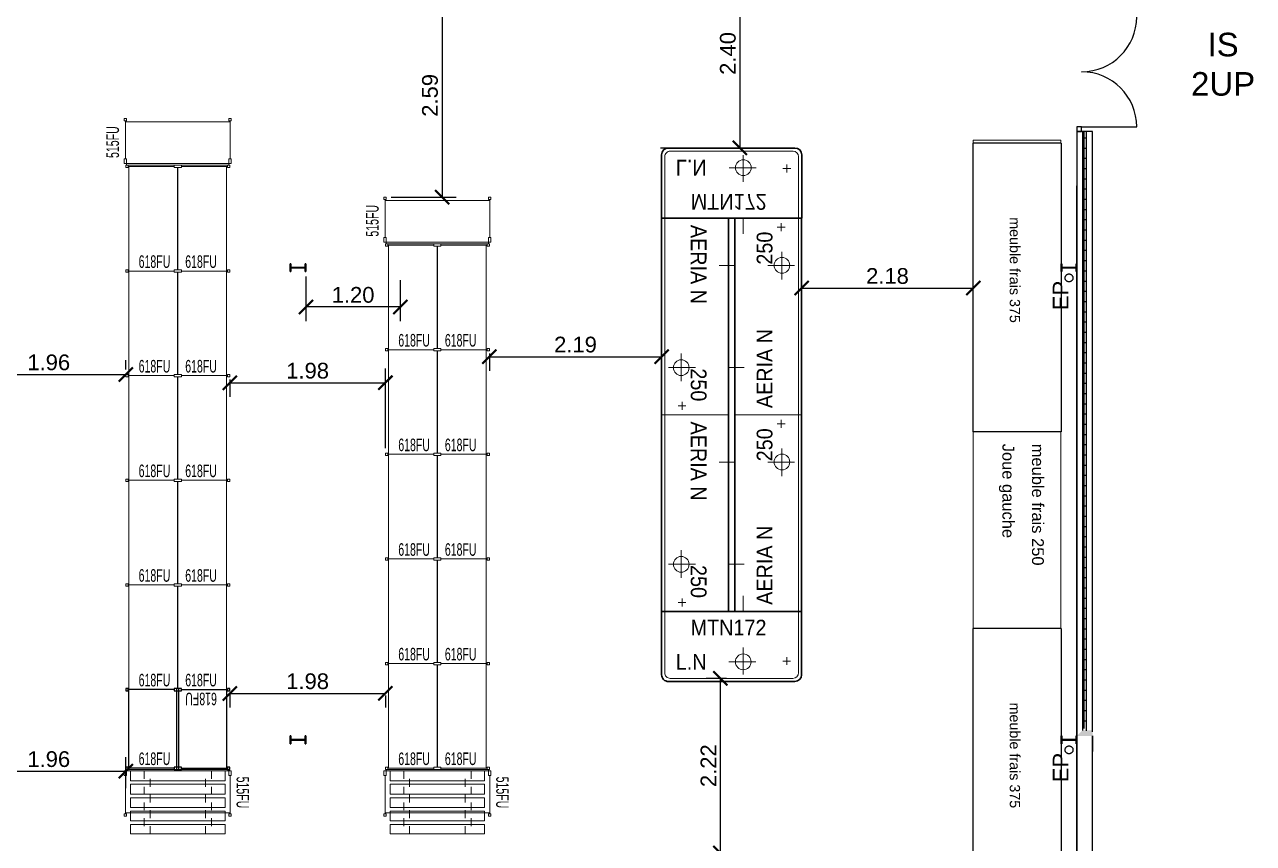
# Model space of a CAD drawing. Header units: millimetres. Extents: x 15590 to 15992, y 1055 to 1132.
# Drawn here: x 15808.72 to 15824.34, y 1095.13 to 1105.54 of the extents above; entities that cross this region are included whole.
import ezdxf
from ezdxf.enums import TextEntityAlignment as Align

# ---------------------------------------------------------------- set-up
doc = ezdxf.new("R2010")
doc.units = ezdxf.units.MM
doc.header["$MEASUREMENT"] = 0
doc.linetypes.add('CACHE2', pattern=[0.1875, 0.125, -0.0625])
doc.linetypes.add('Tirets', pattern=[0.004586, 0.002822, -0.001764])
doc.layers.get('0').update_dxf_attribs({"lineweight": 9})
for name, color, linetype in [('007-GONDOLES', 5, 'Continuous'), ('EP', 7, 'Continuous'), ('FAMILLES', 8, 'Continuous'), ('frais', 5, 'Continuous'), ('GOND', 6, 'Continuous'), ('Gondoles.VETTI', 7, 'Continuous'), ('Mobilier', 252, 'Continuous'), ('murs exterieurs.P', 7, 'Continuous'), ('murs interieurs.P', 7, 'Continuous'), ('structure', 7, 'Continuous')]:
    doc.layers.add(name, color=color, linetype=linetype)
doc.layers.add('DM cloison', color=7, linetype='Continuous', lineweight=9)
doc.layers.add('DM Divers', color=7, linetype='Continuous', lineweight=9)
doc.styles.add('GENERATED_STYLE_2', font='')
doc.styles.get("Standard").update_dxf_attribs({"font": 'swiss.ttf', "height": 0.2})
doc.styles.get('GENERATED_STYLE_2').set_extended_font_data('Arial Occidental')
doc.dimstyles.get("Standard").update_dxf_attribs({"dimtxt": 0.2, "dimasz": 0.18, "dimexe": 0.18, "dimexo": 0.0625, "dimgap": 0.05, "dimtad": 1, "dimzin": 4, "dimdsep": 46, "dimtxsty": 'Standard', "dimblk": 'ARCHTICK', "dimcen": 0.09, "dimadec": 0, "dimazin": 0, "dimtfac": 1, "dimtofl": 0, "dimtmove": 0, "dimatfit": 3, "dimfxl": 1, "dimtolj": 1, "dimtzin": 0, "dimarcsym": 0})

# ---------------------------------------------------------------- blocks, each defined once
blk = doc.blocks.new('2 UP')
at = {"layer": 'DM Divers', "insert": (66, -204), "char_height": 300, "width": 1121.01, "attachment_point": 2}
blk.add_mtext('{\\fArial|b0|i0|c0|p34;\\C1;IS \\P2UP}', dxfattribs=at)
blk = doc.blocks.new('_ArchTick')
at = {"color": 0, "linetype": 'ByBlock', "const_width": 0.15}
blk.add_lwpolyline([(-0.5, -0.5), (0.5, 0.5)], dxfattribs=at)
blk = doc.blocks.new('*D294')
at = {"color": 0, "lineweight": -2, "transparency": 16777216}
for p, q in [((15812.293, 1102.34), (15812.293, 1101.774)), ((15813.493, 1102.294), (15813.493, 1101.774)), ((15813.493, 1101.954), (15812.293, 1101.954))]:
    blk.add_line(p, q, dxfattribs=at)
at = {"layer": 'DEFPOINTS', "color": 0, "transparency": 16777216}
for p in [(15812.293, 1102.403), (15813.493, 1102.356), (15812.293, 1101.954)]:
    blk.add_point(p, dxfattribs=at)
at = {"color": 0, "lineweight": -2, "transparency": 16777216, "xscale": 0.18, "yscale": 0.18, "zscale": 0.18, "rotation": 180}
blk.add_blockref('_ArchTick', (15812.293, 1101.954), dxfattribs=at)
at = {"color": 0, "lineweight": -2, "transparency": 16777216, "xscale": 0.18, "yscale": 0.18, "zscale": 0.18}
blk.add_blockref('_ArchTick', (15813.493, 1101.954), dxfattribs=at)
at = {"color": 0, "transparency": 16777216, "insert": (15812.893, 1102.107), "char_height": 0.2, "attachment_point": 5}
blk.add_mtext('\\A1;1.20', dxfattribs=at)
blk = doc.blocks.new('*D295')
at = {"color": 0, "lineweight": -2, "transparency": 16777216}
for p, q in [((15814.346, 1105.939), (15813.844, 1105.939)), ((15814.024, 1105.939), (15814.024, 1103.35)), ((15813.377, 1103.35), (15814.204, 1103.35))]:
    blk.add_line(p, q, dxfattribs=at)
at = {"layer": 'DEFPOINTS', "color": 0, "transparency": 16777216}
for p in [(15814.409, 1105.939), (15813.315, 1103.35), (15814.024, 1103.35)]:
    blk.add_point(p, dxfattribs=at)
at = {"color": 0, "lineweight": -2, "transparency": 16777216, "xscale": 0.18, "yscale": 0.18, "zscale": 0.18}
for p, rotation in [((15814.024, 1105.939), 90), ((15814.024, 1103.35), 270)]:
    blk.add_blockref('_ArchTick', p, dxfattribs=dict(at, rotation=rotation))
at = {"color": 0, "transparency": 16777216, "insert": (15813.871, 1104.644), "char_height": 0.2, "attachment_point": 5, "rotation": 90}
blk.add_mtext('\\A1;2.59', dxfattribs=at)
blk = doc.blocks.new('*U65')
at = {"color": 5, "linetype": 'ByBlock', "lineweight": -2}
for p, q in [((0.04, 1.115), (3.71, 1.115)), ((0.04, 1.115), (0.04, 0)), ((3.71, 1.115), (3.71, 0)), ((3.71, 0), (0.04, 0))]:
    blk.add_line(p, q, dxfattribs=at)
blk.add_text('meuble frais 375', height=0.13, dxfattribs=at).set_placement((0.98, 0.464))
blk = doc.blocks.new('FRAIS250')
at = {"layer": 'frais', "linetype": 'ByBlock', "lineweight": -2}
for p, q in [((-0.558, 2.5), (-0.558, 0)), ((0.557, 2.5), (-0.558, 2.5)), ((0.557, 0), (0.557, 2.5)), ((-0.558, 0), (0.557, 0)), ((-0.558, 0), (0.557, 0))]:
    blk.add_line(p, q, dxfattribs=at)
at = {"layer": 'frais', "linetype": 'ByBlock', "lineweight": -2, "oblique": -180, "text_generation_flag": 6}
for s, p in [('Joue gauche', (-0.187, 2.351)), ('meuble frais 250', (0.189, 2.351))]:
    blk.add_text(s, height=0.15, rotation=90, dxfattribs=at).set_placement(p)
blk = doc.blocks.new('aeria-MTN172')
at = {"layer": '007-GONDOLES', "lineweight": 30}
for p, q in [((80.4, 178), (0, 178)), ((0, 178), (0, 0)), ((89, 8.6), (89, 169.4)), ((0, 0), (80.4, 0))]:
    blk.add_line(p, q, dxfattribs=at)
at = {"layer": '007-GONDOLES', "lineweight": 5}
for p, q in [((78, 174), (0, 174)), ((58, 159), (68, 159)), ((63, 164), (63, 154)), ((85, 11), (85, 167)), ((64, 85.6), (64, 120)), ((-20, 103.8), (0, 103.8)), ((45.9, 103.8), (80.1, 103.8)), ((78, 4), (0, 4))]:
    blk.add_line(p, q, dxfattribs=at)
blk.add_circle((64, 103.8), 10, dxfattribs=at)
for centre, start, end in [((78, 167), 0, 90), ((78, 11), 270, 0)]:
    blk.add_arc(centre, 7, start, end, dxfattribs=at)
at = {"layer": '007-GONDOLES', "lineweight": 30}
for centre, start, end in [((80.4, 169.4), 0, 90), ((80.4, 8.6), 270, 0)]:
    blk.add_arc(centre, 8.6, start, end, dxfattribs=at)
at = {"layer": '007-GONDOLES', "lineweight": 5, "width": 0.9}
blk.add_text('MTN172', height=20, rotation=90, dxfattribs=at).set_placement((20.5, 85.1), align=Align.MIDDLE_CENTER)
blk.add_text('L.N', height=20, rotation=90, dxfattribs=at).set_placement((64, 18), align=Align.MIDDLE_LEFT)
blk = doc.blocks.new('aeria-N250')
at = {"layer": '007-GONDOLES', "lineweight": 5}
for p, q in [((190, 105), (190, 85)), ((0, 85), (0, 0)), ((0, 85), (0, 0)), ((250, 0), (250, 85)), ((250, 0), (250, 85)), ((190, 43.1), (190, 8.9)), ((171.9, 25), (207.3, 25)), ((233.5, 26), (243.5, 26)), ((238.5, 31), (238.5, 21)), ((0, 4), (250, 4))]:
    blk.add_line(p, q, dxfattribs=at)
at = {"layer": '007-GONDOLES', "lineweight": 30}
for p, q in [((250, 85), (0, 85)), ((0, 0), (250, 0))]:
    blk.add_line(p, q, dxfattribs=at)
at = {"layer": '007-GONDOLES', "lineweight": 5}
blk.add_circle((190, 25), 10, dxfattribs=at)
at = {"layer": '007-GONDOLES', "lineweight": 5, "width": 0.9}
blk.add_text('AERIA N', height=20, dxfattribs=at).set_placement((8.5, 47.1), align=Align.MIDDLE_LEFT)
blk.add_text('250', height=20, dxfattribs=at).set_placement((211.9, 47.1), align=Align.MIDDLE_CENTER)
blk = doc.blocks.new('*D299')
at = {"color": 0, "lineweight": -2, "transparency": 16777216}
for p, q in [((15808.048, 1095.839), (15808.048, 1096.233)), ((15810.003, 1095.839), (15810.003, 1096.233)), ((15808.048, 1096.053), (15810.003, 1096.053))]:
    blk.add_line(p, q, dxfattribs=at)
at = {"layer": 'DEFPOINTS', "color": 0, "transparency": 16777216}
for p in [(15810.003, 1096.053), (15808.048, 1095.776), (15810.003, 1095.776)]:
    blk.add_point(p, dxfattribs=at)
at = {"color": 0, "lineweight": -2, "transparency": 16777216, "xscale": 0.18, "yscale": 0.18, "zscale": 0.18, "rotation": 180}
blk.add_blockref('_ArchTick', (15808.048, 1096.053), dxfattribs=at)
at = {"color": 0, "lineweight": -2, "transparency": 16777216, "xscale": 0.18, "yscale": 0.18, "zscale": 0.18}
blk.add_blockref('_ArchTick', (15810.003, 1096.053), dxfattribs=at)
at = {"color": 0, "transparency": 16777216, "insert": (15809.025, 1096.205), "char_height": 0.2, "attachment_point": 5}
blk.add_mtext('\\A1;1.96', dxfattribs=at)
blk = doc.blocks.new('*D300')
at = {"color": 0, "lineweight": -2, "transparency": 16777216}
for p, q in [((15811.326, 1097.044), (15811.326, 1096.862)), ((15811.326, 1097.042), (15813.303, 1097.042)), ((15813.303, 1097.014), (15813.303, 1096.862))]:
    blk.add_line(p, q, dxfattribs=at)
at = {"layer": 'DEFPOINTS', "color": 0, "transparency": 16777216}
for p in [(15811.326, 1097.106), (15813.303, 1097.076), (15813.303, 1097.042)]:
    blk.add_point(p, dxfattribs=at)
at = {"color": 0, "lineweight": -2, "transparency": 16777216, "xscale": 0.18, "yscale": 0.18, "zscale": 0.18, "rotation": 180}
blk.add_blockref('_ArchTick', (15811.326, 1097.042), dxfattribs=at)
at = {"color": 0, "lineweight": -2, "transparency": 16777216, "xscale": 0.18, "yscale": 0.18, "zscale": 0.18}
blk.add_blockref('_ArchTick', (15813.303, 1097.042), dxfattribs=at)
at = {"color": 0, "transparency": 16777216, "insert": (15812.315, 1097.195), "char_height": 0.2, "attachment_point": 5}
blk.add_mtext('\\A1;1.98', dxfattribs=at)
blk = doc.blocks.new('TG 515X133')
at = {"color": 6}
for p, q in [((-0.68, 0.02), (-0.68, 0.08)), ((-0.68, 0.08), (-0.65, 0.08)), ((-0.65, 0.02), (-0.68, 0.02)), ((-0.65, 0.08), (-0.65, 0.02)), ((-0.65, 0), (-0.65, 0.02)), ((-0.65, 0.02), (0.65, 0.02)), ((-0.65, 0), (0.65, 0)), ((0.68, 0.08), (0.65, 0.08)), ((0.65, 0.08), (0.65, 0.02)), ((0.65, 0.02), (0.68, 0.02)), ((0.65, 0.02), (0.65, 0)), ((0.68, 0.02), (0.68, 0.08))]:
    blk.add_line(p, q, dxfattribs=at)
for points in [[(-0.665, 0.5535), (-0.665, 0.5635), (-0.65, 0.5635), (-0.65, 0.5935), (-0.68, 0.5935), (-0.68, 0.5635), (-0.665, 0.5635), (-0.665, 0.5535)], [(-0.665, 0.08), (-0.665, 0.5535)], [(-0.665, 0.553), (0.665, 0.553)], [(0.665, 0.5535), (0.665, 0.5635), (0.68, 0.5635), (0.68, 0.5935), (0.65, 0.5935), (0.65, 0.5635), (0.665, 0.5635), (0.665, 0.5535)], [(0.665, 0.08), (0.665, 0.5535)]]:
    blk.add_lwpolyline(points, dxfattribs=at)
blk = doc.blocks.new('TG 515X133 1')
blk.add_blockref('TG 515X133', (0, 0))
at = {"color": 151, "lineweight": 15, "width": 0.6}
blk.add_text('515FU', height=0.16, rotation=90, dxfattribs=at).set_placement((-0.827, 0.495), align=Align.MIDDLE_RIGHT)
blk = doc.blocks.new('2P618X133')
at = {"color": 6}
for points in [[(-0.621, 1.345), (-0.631, 1.345), (-0.631, 1.36), (-0.662, 1.36), (-0.662, 1.33), (-0.631, 1.33), (-0.631, 1.345), (-0.621, 1.345)], [(-0.045, 1.345), (-0.621, 1.345)], [(-0.621, 0.015), (-0.621, 1.345)], [(0.045, 1.345), (0.621, 1.345)], [(0.621, 1.345), (0.631, 1.345), (0.631, 1.36), (0.662, 1.36), (0.662, 1.33), (0.631, 1.33), (0.631, 1.345), (0.621, 1.345)], [(0.621, 0.015), (0.621, 1.345)], [(-0.621, 0.015), (-0.631, 0.015), (-0.631, 0.03), (-0.662, 0.03), (-0.662, 0), (-0.631, 0), (-0.631, 0.015), (-0.621, 0.015)], [(-0.045, 0.015), (-0.621, 0.015)], [(0.045, 0.015), (0.621, 0.015)], [(0.621, 0.015), (0.631, 0.015), (0.631, 0.03), (0.662, 0.03), (0.662, 0), (0.631, 0), (0.631, 0.015), (0.621, 0.015)]]:
    blk.add_lwpolyline(points, dxfattribs=at)
for points in [[(-0.045, 1.33), (0.045, 1.33), (0.045, 1.36), (-0.045, 1.36)], [(-0.045, 0), (0.045, 0), (0.045, 0.03), (-0.045, 0.03)]]:
    blk.add_lwpolyline(points, close=True, dxfattribs=at)
at = {"color": 7, "lineweight": 25}
blk.add_lwpolyline([(0, 0.03), (0, 1.33)], dxfattribs=at)
blk.add_lwpolyline([(0, 0.03), (0, 1.33)], dxfattribs=at)
at = {"color": 151, "lineweight": 15, "width": 0.6}
for p in [(-0.095, 0.135), (0.497, 0.135)]:
    blk.add_text('618FU', height=0.16, dxfattribs=at).set_placement(p, align=Align.MIDDLE_RIGHT)
blk = doc.blocks.new('JOUE FRAIS')
at = {"layer": 'frais', "linetype": 'ByBlock', "lineweight": -2}
for p, q in [((-0.558, 0.04), (0.557, 0.04)), ((-0.558, 0), (-0.558, 0.04)), ((0.557, 0), (-0.558, 0)), ((0.557, 0.04), (0.557, 0))]:
    blk.add_line(p, q, dxfattribs=at)
blk = doc.blocks.new('A$C29413FD8')
at = {"layer": 'Mobilier', "color": 34, "linetype": 'Continuous', "lineweight": 9}
for p, q in [((0.125, 1.2), (0, 1.2)), ((0, 1.2), (0, 0)), ((0.125, 1.2), (0.125, 0)), ((0.295, 1.2), (0.17, 1.2)), ((0.17, 1.2), (0.17, 0)), ((0.295, 1.2), (0.295, 0)), ((0.465, 1.2), (0.34, 1.2)), ((0.34, 1.2), (0.34, 0)), ((0.465, 1.2), (0.465, 0)), ((0.635, 1.2), (0.51, 1.2)), ((0.51, 1.2), (0.51, 0)), ((0.635, 1.2), (0.635, 0)), ((0.8, 1.2), (0.68, 1.2)), ((0.68, 1.2), (0.68, 0)), ((0.8, 0), (0.8, 1.2)), ((0, 0), (0.125, 0)), ((0.17, 0), (0.295, 0)), ((0.34, 0), (0.465, 0)), ((0.51, 0), (0.635, 0)), ((0.68, 0), (0.8, 0))]:
    blk.add_line(p, q, dxfattribs=at)
at = {"layer": 'Mobilier', "color": 34, "linetype": 'CACHE2', "lineweight": 9, "ltscale": 0.8}
for points in [[(0, 1.027), (0.8, 1.027), (0.8, 0.953), (0, 0.953)], [(0, 0.173), (0.8, 0.173), (0.8, 0.247), (0, 0.247)]]:
    blk.add_lwpolyline(points, close=True, dxfattribs=at)
blk = doc.blocks.new('*D306')
at = {"color": 0, "lineweight": -2, "transparency": 16777216}
for p, q in [((15818.594, 1102.233), (15818.594, 1102.375)), ((15820.776, 1102.233), (15820.776, 1102.375)), ((15818.594, 1102.195), (15820.776, 1102.195))]:
    blk.add_line(p, q, dxfattribs=at)
at = {"layer": 'DEFPOINTS', "color": 0, "transparency": 16777216}
for p in [(15818.594, 1102.171), (15820.776, 1102.195), (15820.776, 1102.171)]:
    blk.add_point(p, dxfattribs=at)
at = {"color": 0, "lineweight": -2, "transparency": 16777216, "xscale": 0.18, "yscale": 0.18, "zscale": 0.18, "rotation": 180}
blk.add_blockref('_ArchTick', (15818.594, 1102.195), dxfattribs=at)
at = {"color": 0, "lineweight": -2, "transparency": 16777216, "xscale": 0.18, "yscale": 0.18, "zscale": 0.18}
blk.add_blockref('_ArchTick', (15820.776, 1102.195), dxfattribs=at)
at = {"color": 0, "transparency": 16777216, "insert": (15819.685, 1102.347), "char_height": 0.2, "attachment_point": 5}
blk.add_mtext('\\A1;2.18', dxfattribs=at)
blk = doc.blocks.new('*D313')
at = {"color": 0, "lineweight": -2, "transparency": 16777216}
for p, q in [((15816.814, 1102.364), (15816.814, 1101.142)), ((15814.626, 1101.364), (15814.626, 1101.142)), ((15814.626, 1101.322), (15816.814, 1101.322))]:
    blk.add_line(p, q, dxfattribs=at)
at = {"layer": 'DEFPOINTS', "color": 0, "transparency": 16777216}
for p in [(15816.814, 1102.426), (15814.626, 1101.426), (15816.814, 1101.322)]:
    blk.add_point(p, dxfattribs=at)
at = {"color": 0, "lineweight": -2, "transparency": 16777216, "xscale": 0.18, "yscale": 0.18, "zscale": 0.18, "rotation": 180}
blk.add_blockref('_ArchTick', (15814.626, 1101.322), dxfattribs=at)
at = {"color": 0, "lineweight": -2, "transparency": 16777216, "xscale": 0.18, "yscale": 0.18, "zscale": 0.18}
blk.add_blockref('_ArchTick', (15816.814, 1101.322), dxfattribs=at)
at = {"color": 0, "transparency": 16777216, "insert": (15815.72, 1101.475), "char_height": 0.2, "attachment_point": 5}
blk.add_mtext('\\A1;2.19', dxfattribs=at)
blk = doc.blocks.new('*D301')
at = {"color": 0, "lineweight": -2, "transparency": 16777216}
for p, q in [((15816.801, 1106.377), (15817.989, 1106.377)), ((15817.809, 1106.377), (15817.809, 1103.977)), ((15816.801, 1103.977), (15817.989, 1103.977))]:
    blk.add_line(p, q, dxfattribs=at)
at = {"layer": 'DEFPOINTS', "color": 0, "transparency": 16777216}
for p in [(15816.739, 1106.377), (15816.739, 1103.977), (15817.809, 1103.977)]:
    blk.add_point(p, dxfattribs=at)
at = {"color": 0, "lineweight": -2, "transparency": 16777216, "xscale": 0.18, "yscale": 0.18, "zscale": 0.18}
for p, rotation in [((15817.809, 1106.377), 90), ((15817.809, 1103.977), 270)]:
    blk.add_blockref('_ArchTick', p, dxfattribs=dict(at, rotation=rotation))
at = {"color": 0, "transparency": 16777216, "insert": (15817.657, 1105.177), "char_height": 0.2, "attachment_point": 5, "rotation": 90}
blk.add_mtext('\\A1;2.40', dxfattribs=at)
blk = doc.blocks.new('*D315')
at = {"color": 0, "lineweight": -2, "transparency": 16777216}
for p, q in [((15817.641, 1097.233), (15817.38, 1097.233)), ((15817.56, 1097.233), (15817.56, 1095.013)), ((15817.631, 1095.013), (15817.38, 1095.013))]:
    blk.add_line(p, q, dxfattribs=at)
at = {"layer": 'DEFPOINTS', "color": 0, "transparency": 16777216}
for p in [(15817.704, 1097.233), (15817.56, 1095.013), (15817.694, 1095.013)]:
    blk.add_point(p, dxfattribs=at)
at = {"color": 0, "lineweight": -2, "transparency": 16777216, "xscale": 0.18, "yscale": 0.18, "zscale": 0.18}
for p, rotation in [((15817.56, 1097.233), 90), ((15817.56, 1095.013), 270)]:
    blk.add_blockref('_ArchTick', p, dxfattribs=dict(at, rotation=rotation))
at = {"color": 0, "transparency": 16777216, "insert": (15817.41, 1096.123), "char_height": 0.2, "attachment_point": 5, "rotation": 90}
blk.add_mtext('\\A1;2.22', dxfattribs=at)
blk = doc.blocks.new('A$C72C830AC')
at = {"layer": 'GOND', "color": 7, "lineweight": 25}
blk.add_lwpolyline([(0, 1.03), (0, 0.03)], dxfattribs=at)
at = {"layer": 'GOND'}
for points in [[(0.06, 1.03), (0, 1.03), (0, 1), (0.06, 1)], [(0.06, 0.03), (0, 0.03), (0, 0), (0.06, 0)]]:
    blk.add_lwpolyline(points, close=True, dxfattribs=at)
for points in [[(0.06, 1.015), (0.636, 1.015)], [(0.636, 1.015), (0.646, 1.015), (0.646, 1), (0.676, 1), (0.676, 1.03), (0.646, 1.03), (0.646, 1.015), (0.636, 1.015)], [(0.636, 1.015), (0.636, 0.015)], [(0.06, 0.015), (0.636, 0.015)], [(0.636, 0.015), (0.646, 0.015), (0.646, 0), (0.676, 0), (0.676, 0.03), (0.646, 0.03), (0.646, 0.015), (0.636, 0.015)]]:
    blk.add_lwpolyline(points, dxfattribs=at)
at = {"color": 151, "lineweight": 15, "width": 0.6}
blk.add_text('618FU', height=0.16, rotation=180, dxfattribs=at).set_placement((0.11, 0.895), align=Align.MIDDLE_RIGHT)
blk = doc.blocks.new('*D343')
at = {"color": 0, "lineweight": -2, "transparency": 16777216}
for p, q in [((15808.048, 1101.159), (15808.048, 1101.276)), ((15810.003, 1101.159), (15810.003, 1101.276)), ((15808.048, 1101.096), (15810.003, 1101.096))]:
    blk.add_line(p, q, dxfattribs=at)
at = {"layer": 'DEFPOINTS', "color": 0, "transparency": 16777216}
for p in [(15808.048, 1101.096), (15810.003, 1101.096), (15810.003, 1101.096)]:
    blk.add_point(p, dxfattribs=at)
at = {"color": 0, "lineweight": -2, "transparency": 16777216, "xscale": 0.18, "yscale": 0.18, "zscale": 0.18, "rotation": 180}
blk.add_blockref('_ArchTick', (15808.048, 1101.096), dxfattribs=at)
at = {"color": 0, "lineweight": -2, "transparency": 16777216, "xscale": 0.18, "yscale": 0.18, "zscale": 0.18}
blk.add_blockref('_ArchTick', (15810.003, 1101.096), dxfattribs=at)
at = {"color": 0, "transparency": 16777216, "insert": (15809.025, 1101.249), "char_height": 0.2, "attachment_point": 5}
blk.add_mtext('\\A1;1.96', dxfattribs=at)
blk = doc.blocks.new('*D344')
at = {"color": 0, "lineweight": -2, "transparency": 16777216}
for p, q in [((15813.303, 1100.159), (15813.303, 1101.17)), ((15811.326, 1101.034), (15811.326, 1100.81)), ((15811.326, 1100.99), (15813.303, 1100.99))]:
    blk.add_line(p, q, dxfattribs=at)
at = {"layer": 'DEFPOINTS', "color": 0, "transparency": 16777216}
for p in [(15811.326, 1101.096), (15813.303, 1100.99), (15813.303, 1100.096)]:
    blk.add_point(p, dxfattribs=at)
at = {"color": 0, "lineweight": -2, "transparency": 16777216, "xscale": 0.18, "yscale": 0.18, "zscale": 0.18, "rotation": 180}
blk.add_blockref('_ArchTick', (15811.326, 1100.99), dxfattribs=at)
at = {"color": 0, "lineweight": -2, "transparency": 16777216, "xscale": 0.18, "yscale": 0.18, "zscale": 0.18}
blk.add_blockref('_ArchTick', (15813.303, 1100.99), dxfattribs=at)
at = {"color": 0, "transparency": 16777216, "insert": (15812.315, 1101.143), "char_height": 0.2, "attachment_point": 5}
blk.add_mtext('\\A1;1.98', dxfattribs=at)

msp = doc.modelspace()

# ---------------------------------------------------------------- hatches: boundary and pattern name
at = {"layer": 'murs exterieurs.P', "linetype": 'Continuous', "ltscale": 1000}
h = msp.add_hatch(dxfattribs=at)
h.set_pattern_fill('ISOLANT_POLYSTYRENE_0005', color=256, scale=0.1, angle=90, style=0, pattern_type=2)
h.set_pattern_definition([(90, (15784.3553, 1074.85421), (-0.13, 8e-18), []), (180, (15784.3553, 1074.85421), (-8e-18, -0.13), [])])
h.paths.add_polyline_path([(15822.213, 1096.622), (15822.213, 1104.184), (15822.163, 1104.184), (15822.163, 1096.572)], flags=0)
msp.add_hatch(color=256, dxfattribs=at).paths.add_polyline_path([(15822.093, 1096.502), (15822.293, 1096.502), (15822.293, 1096.572), (15822.163, 1096.572)], flags=0)

# ---------------------------------------------------------------- linework, layer by layer
at = {"layer": 'EP', "linetype": 'Tirets', "ltscale": 1000}
for centre in [(15821.993, 1102.324), (15821.993, 1096.324)]:
    msp.add_circle(centre, 0.05, dxfattribs=at)
at = {"layer": 'Gondoles.VETTI', "linetype": 'Continuous', "ltscale": 1000}
for p, q in [((15822.093, 1103.494), (15822.093, 1076.894)), ((15822.093, 1076.894), (15822.093, 1103.494))]:
    msp.add_line(p, q, dxfattribs=at)
at = {"layer": 'murs exterieurs.P', "linetype": 'Continuous', "ltscale": 1000}
for p, q in [((15822.153, 1104.244), (15822.093, 1104.244)), ((15822.093, 1104.244), (15822.093, 1104.184)), ((15822.093, 1104.184), (15822.153, 1104.184)), ((15822.153, 1104.184), (15822.153, 1104.244)), ((15822.153, 1104.244), (15822.853, 1104.244)), ((15822.213, 1104.184), (15822.163, 1104.184)), ((15822.293, 1104.184), (15822.213, 1104.184)), ((15822.213, 1096.568), (15822.213, 1104.184))]:
    msp.add_line(p, q, dxfattribs=at)
at = {"layer": 'murs exterieurs.P', "color": 31, "linetype": 'Continuous', "lineweight": 25, "ltscale": 1000}
for q in [(15822.093, 1104.184), (15822.163, 1096.572)]:
    msp.add_line((15822.163, 1104.184), q, dxfattribs=at)
at = {"layer": 'murs exterieurs.P', "color": 31, "linetype": 'Continuous', "lineweight": 25, "ltscale": 1000, "flags": 128}
msp.add_lwpolyline([(15822.093, 1104.184), (15822.093, 1096.502)], dxfattribs=at)
at = {"layer": 'murs exterieurs.P', "linetype": 'Continuous', "ltscale": 1000, "flags": 128}
for points in [[(15822.293, 1096.553), (15822.293, 1104.184)], [(15822.093, 1096.502), (15822.093, 1070.704)], [(15822.293, 1070.704), (15822.293, 1096.502)]]:
    msp.add_lwpolyline(points, dxfattribs=at)
at = {"layer": 'murs exterieurs.P', "linetype": 'Continuous', "ltscale": 1000}
for centre, start, end in [((15822.153, 1105.644), 270, 0), ((15822.153, 1104.244), 0, 90)]:
    msp.add_arc(centre, 0.7, start, end, dxfattribs=at)
msp.add_point((15822.093, 1096.502), dxfattribs=at)
at = {"layer": 'murs interieurs.P', "linetype": 'Continuous', "ltscale": 1000, "flags": 128}
msp.add_lwpolyline([(15822.293, 1096.502), (15822.293, 1096.302)], dxfattribs=at)
at = {"layer": 'structure', "color": 160, "linetype": 'Continuous', "lineweight": 35, "ltscale": 1000}
for p, q in [((15812.102, 1102.503), (15812.093, 1102.503)), ((15812.093, 1102.503), (15812.093, 1102.403)), ((15812.093, 1102.403), (15812.102, 1102.403)), ((15812.102, 1102.461), (15812.102, 1102.503)), ((15812.102, 1102.403), (15812.102, 1102.444)), ((15812.279, 1102.455), (15812.107, 1102.455)), ((15812.107, 1102.45), (15812.279, 1102.45)), ((15812.293, 1102.503), (15812.285, 1102.503)), ((15812.285, 1102.503), (15812.285, 1102.461)), ((15812.285, 1102.444), (15812.285, 1102.403)), ((15812.285, 1102.403), (15812.293, 1102.403)), ((15812.293, 1102.403), (15812.293, 1102.503)), ((15821.902, 1102.503), (15821.893, 1102.503)), ((15821.893, 1102.503), (15821.893, 1102.403)), ((15821.893, 1102.403), (15821.902, 1102.403)), ((15821.902, 1102.461), (15821.902, 1102.503)), ((15821.902, 1102.403), (15821.902, 1102.444)), ((15822.079, 1102.455), (15821.907, 1102.455)), ((15821.907, 1102.45), (15822.079, 1102.45)), ((15822.093, 1102.503), (15822.085, 1102.503)), ((15822.085, 1102.503), (15822.085, 1102.461)), ((15822.085, 1102.444), (15822.085, 1102.403)), ((15822.085, 1102.403), (15822.093, 1102.403)), ((15822.093, 1102.403), (15822.093, 1102.503)), ((15812.102, 1096.502), (15812.093, 1096.502)), ((15812.093, 1096.502), (15812.093, 1096.402)), ((15812.102, 1096.46), (15812.102, 1096.502)), ((15812.279, 1096.455), (15812.107, 1096.455)), ((15812.107, 1096.449), (15812.279, 1096.449)), ((15812.293, 1096.502), (15812.285, 1096.502)), ((15812.285, 1096.502), (15812.285, 1096.46)), ((15812.293, 1096.402), (15812.293, 1096.502)), ((15821.902, 1096.502), (15821.893, 1096.502)), ((15821.893, 1096.502), (15821.893, 1096.402)), ((15821.902, 1096.46), (15821.902, 1096.502)), ((15822.079, 1096.455), (15821.907, 1096.455)), ((15821.907, 1096.449), (15822.079, 1096.449)), ((15822.093, 1096.502), (15822.085, 1096.502)), ((15822.085, 1096.502), (15822.085, 1096.46)), ((15822.093, 1096.402), (15822.093, 1096.502)), ((15812.093, 1096.402), (15812.102, 1096.402)), ((15812.102, 1096.402), (15812.102, 1096.443)), ((15812.285, 1096.443), (15812.285, 1096.402)), ((15812.285, 1096.402), (15812.293, 1096.402)), ((15821.893, 1096.402), (15821.902, 1096.402)), ((15821.902, 1096.402), (15821.902, 1096.443)), ((15822.085, 1096.443), (15822.085, 1096.402)), ((15822.085, 1096.402), (15822.093, 1096.402))]:
    msp.add_line(p, q, dxfattribs=at)
for centre, start, end in [((15812.107, 1102.461), 180, 270), ((15812.107, 1102.444), 90, 180), ((15812.279, 1102.461), 270, 0), ((15812.279, 1102.444), 0, 90), ((15821.907, 1102.461), 180, 270), ((15821.907, 1102.444), 90, 180), ((15822.079, 1102.461), 270, 0), ((15822.079, 1102.444), 0, 90), ((15812.107, 1096.46), 180, 270), ((15812.107, 1096.443), 90, 180), ((15812.279, 1096.46), 270, 0), ((15812.279, 1096.443), 0, 90), ((15821.907, 1096.46), 180, 270), ((15821.907, 1096.443), 90, 180), ((15822.079, 1096.46), 270, 0), ((15822.079, 1096.443), 0, 90)]:
    msp.add_arc(centre, 0.0056, start, end, dxfattribs=at)

# ---------------------------------------------------------------- block references
for name, p in [('TG 515X133 1', (15810.665, 1103.756)), ('2P618X133', (15810.665, 1102.396)), ('TG 515X133 1', (15813.965, 1102.756)), ('2P618X133', (15813.965, 1101.396)), ('2P618X133', (15810.665, 1101.066)), ('2P618X133', (15813.965, 1100.066)), ('2P618X133', (15810.665, 1099.736)), ('2P618X133', (15813.965, 1098.736)), ('2P618X133', (15810.665, 1098.406)), ('2P618X133', (15813.965, 1097.406)), ('2P618X133', (15810.665, 1097.076)), ('2P618X133', (15813.965, 1096.076))]:
    msp.add_blockref(name, p)
for name, p, rotation in [('TG 515X133 1', (15810.665, 1096.076), 180), ('A$C29413FD8', (15810.065, 1096.056), 269.9999999999999), ('TG 515X133 1', (15813.965, 1096.076), 180), ('A$C29413FD8', (15813.365, 1096.056), 269.9999999999999)]:
    msp.add_blockref(name, p, dxfattribs=dict(rotation=rotation))
at = {"layer": 'DM cloison', "xscale": 0.001, "yscale": 0.001, "zscale": 0.001}
msp.add_blockref('2 UP', (15823.885, 1105.644), dxfattribs=at)
at = {"layer": 'DM cloison', "rotation": 0.001867389880046796}
msp.add_blockref('JOUE FRAIS', (15821.333, 1104.035), dxfattribs=at)
at = {"layer": 'DM cloison'}
msp.add_blockref('FRAIS250', (15821.333, 1097.865), dxfattribs=at)
at = {"layer": 'FAMILLES', "color": 5, "rotation": 180}
msp.add_blockref('A$C72C830AC', (15810.68, 1097.106), dxfattribs=at)
at = {"layer": 'FAMILLES', "color": 5}
msp.add_blockref('A$C72C830AC', (15810.65, 1096.076), dxfattribs=at)
at = {"layer": 'frais', "yscale": 0.01, "zscale": 0.01}
for name, p, xscale, rotation in [('aeria-MTN172', (15816.815, 1103.085), -0.01, 270), ('aeria-N250', (15816.814, 1103.083), 0.01, 270), ('aeria-N250', (15818.594, 1100.583), 0.01, 89.99999999999997), ('aeria-N250', (15816.814, 1100.583), 0.01, 270), ('aeria-N250', (15818.594, 1098.083), 0.01, 89.99999999999997), ('aeria-MTN172', (15816.814, 1098.083), 0.01, 270)]:
    msp.add_blockref(name, p, dxfattribs=dict(at, xscale=xscale, rotation=rotation))
at = {"layer": 'frais', "rotation": 269.9999999999999}
for p in [(15820.776, 1104.075), (15820.776, 1097.905)]:
    msp.add_blockref('*U65', p, dxfattribs=at)

# ---------------------------------------------------------------- texts
at = {"layer": 'EP', "linetype": 'Continuous', "char_height": 0.2, "attachment_point": 5, "rotation": 90, "style": 'GENERATED_STYLE_2'}
for insert in [(15821.886, 1102.1), (15821.886, 1096.099)]:
    msp.add_mtext('{EP}', dxfattribs=dict(at, insert=insert))

# ---------------------------------------------------------------- dimensions: what is measured, and where the dimension line sits
for base, p1, p2, picture, middle in [((15817.809, 1103.977), (15816.739, 1106.377), (15816.739, 1103.977), '*D301', (15817.657, 1105.177)), ((15814.024, 1103.35), (15814.409, 1105.939), (15813.315, 1103.35), '*D295', (15813.871, 1104.644)), ((15817.56, 1095.013), (15817.704, 1097.233), (15817.694, 1095.013), '*D315', (15817.41, 1096.123))]:
    dim = msp.add_linear_dim(base=base, p1=p1, p2=p2, angle=90, dimstyle='Standard')
    dim.commit()
    dim.dimension.update_dxf_attribs({"geometry": picture, "text_midpoint": middle})
for base, p1, p2, picture, middle in [((15812.293, 1101.954), (15813.493, 1102.356), (15812.293, 1102.403), '*D294', (15812.893, 1102.107)), ((15816.814, 1101.322), (15814.626, 1101.426), (15816.814, 1102.426), '*D313', (15815.72, 1101.475)), ((15820.776, 1102.195), (15818.594, 1102.171), (15820.776, 1102.171), '*D306', (15819.685, 1102.347)), ((15810.0033, 1101.0963), (15808.0475, 1101.0963), (15810.0033, 1101.0963), '*D343', (15809.0254, 1101.2491)), ((15813.303, 1100.99), (15811.326, 1101.096), (15813.303, 1100.096), '*D344', (15812.315, 1101.143)), ((15813.303, 1097.042), (15811.326, 1097.106), (15813.303, 1097.076), '*D300', (15812.315, 1097.195)), ((15810.0033, 1096.0526), (15808.0475, 1095.7763), (15810.0033, 1095.7763), '*D299', (15809.0254, 1096.2054))]:
    dim = msp.add_linear_dim(base=base, p1=p1, p2=p2, dimstyle='Standard')
    dim.commit()
    dim.dimension.update_dxf_attribs({"geometry": picture, "text_midpoint": middle})

doc.saveas('drawing.dxf')
